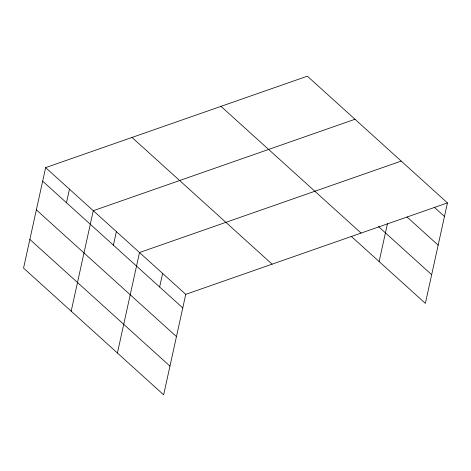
<?xml version="1.0" encoding="UTF-8"?>
<svg xmlns="http://www.w3.org/2000/svg" width="471" height="471" viewBox="0 0 471 471"><rect width="100%" height="100%" fill="white"/><g stroke="black" fill="none" stroke-linecap="round" stroke-linejoin="round"><path stroke-width="0.71" d="M45.64 167.623L23.55 268.099L163.649 394.822L185.745 294.346L447.45 202.901L307.351 76.178L45.64 167.623L185.745 294.346M66.476 202.73L69.461 189.165M71.186 311.184L93.276 210.708L354.981 119.263M113.411 245.179L116.39 231.62M117.42 353.003L139.51 252.527L401.215 161.082M159.645 286.998L162.625 273.433M379.126 261.558L387.445 223.731M447.45 202.901L425.36 303.377L351.172 236.271M434.256 207.222L444.471 216.46M406.979 216.943L438.16 245.144M378.443 226.557L431.666 274.693M220.987 106.358L361.086 233.074M132.004 137.45L272.108 264.166M42.661 181.188L182.76 307.904M36.355 209.866L176.454 336.588M29.856 239.421L169.954 366.138"/></g></svg>
